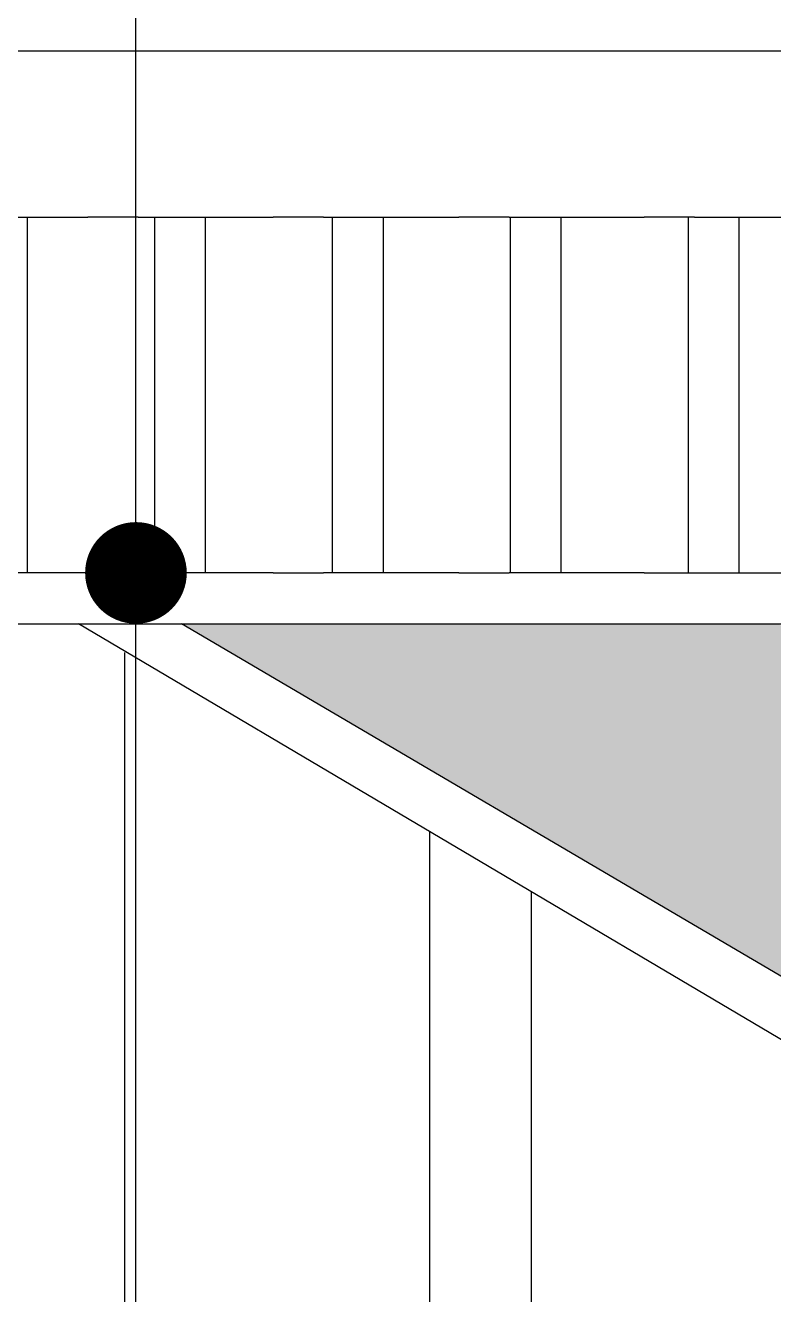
# Model space of a CAD drawing. Extents: x 396092 to 455492, y 17293 to 132793.
# Drawn here: x 432443.4 to 432737.8, y 45961.7 to 46461.3 of the extents above; entities that cross this region are included whole.
import ezdxf

# ---------------------------------------------------------------- set-up
doc = ezdxf.new("R2010")
doc.units = 0
doc.header["$LTSCALE"] = 1000
doc.header["$MEASUREMENT"] = 0
doc.layers.add('DIM_LEAD', color=3, linetype='Continuous')
doc.layers.add('MU', color=34, linetype='Continuous')

msp = doc.modelspace()

# ---------------------------------------------------------------- hatches: boundary and pattern name
h = msp.add_hatch()
h.set_pattern_fill('HEX', color=8, scale=20)
h.set_pattern_definition([(0, (0, 0), (0, 32.99556), [19.05, -38.1]), (120, (0, 0), (-28.5749932, -16.49778), [19.05, -38.1]), (60, (19.05, 0), (-28.5749932, 16.49778), [19.05, -38.1])])
h.paths.add_polyline_path([(432486.88, 45687.92), (432461.54, 45700.44), (432393.08, 45729.41), (432322.47, 45754.6), (432250.01, 45775.9), (432176, 45793.22), (432100.78, 45806.48), (432024.67, 45815.63), (431947.99, 45820.62), (431871.08, 45821.44), (431794.27, 45818.08), (431727.73, 45811.52), (431727.73, 45430.76), (432486.88, 45430.76)])
h.paths.add_polyline_path([(432708.02, 45549.49), (432651.05, 45592.18), (432590.8, 45631.68), (432527.54, 45667.82), (432486.88, 45687.92), (432486.88, 45430.76), (432846.93, 45430.76)])
h.paths.add_polyline_path([(434477.73, 45975.26), (434228.58, 45906.43), (434137.47, 45886.72), (434044.98, 45872.06), (433951.51, 45862.51), (433858.24, 45858.14), (433764.83, 45858.86), (433671.68, 45864.67), (433579.19, 45875.54), (433487.78, 45891.43), (433397.83, 45912.27), (433309.75, 45937.96), (433223.9, 45968.41), (433140.68, 46003.46), (433060.44, 46042.97), (432739.45, 46225.76), (432736.16, 46225.76), (432504.75, 46225.76), (432905.1, 45990.22), (433025.88, 45929.94), (433144.85, 45880.01), (433267.81, 45837.22), (433394.16, 45801.77), (433523.24, 45773.85), (433654.4, 45753.6), (433786.98, 45741.13), (433920.29, 45736.49), (434053.67, 45739.71), (434186.43, 45750.78), (434477.73, 45792.55)])
h.paths.add_polyline_path([(434477.73, 45998.18), (434477.73, 46225.76), (432768.93, 46225.76), (432764.88, 46225.76), (433112.7, 46040.53), (433197.6, 46001.96), (433285.55, 45968.36), (433376.12, 45939.9), (433468.86, 45916.73), (433563.34, 45898.95), (433659.08, 45886.64), (433755.63, 45879.88), (433852.52, 45878.69), (433949.27, 45883.08), (434043.38, 45892.76), (434136.48, 45907.72), (434228.13, 45927.88)])

# ---------------------------------------------------------------- linework, layer by layer
at = {"layer": 'DIM_LEAD'}
for p in [(432486.88, 45710.88), (432486.88, 46245.76), (432486.88, 46245.76), (432486.88, 45400.76)]:
    msp.add_line(p, (432486.88, 47011.57), dxfattribs=at)
at = {"layer": 'DIM_LEAD', "const_width": 20}
msp.add_lwpolyline([(432486.88, 46235.76, 1), (432486.88, 46255.76, 1)], format="xyb", close=True, dxfattribs=at)
msp.add_lwpolyline([(432486.88, 46235.76, 1), (432486.88, 46255.76, 1)], format="xyb", close=True, dxfattribs=at)
at = {"layer": 'MU', "color": 37}
for p, q in [((431677.73, 46451.23), (434527.73, 46451.23)), ((432414.7, 46385.76), (432467.92, 46385.76)), ((432487.7, 46385.76), (432467.92, 46385.76)), ((432487.7, 46385.76), (432540.92, 46385.76)), ((432560.7, 46385.76), (432540.92, 46385.76)), ((432560.7, 46385.76), (432613.92, 46385.76)), ((432633.7, 46385.76), (432613.92, 46385.76)), ((432633.7, 46385.76), (432686.92, 46385.76)), ((432706.7, 46385.76), (432686.92, 46385.76)), ((432706.7, 46385.76), (432759.92, 46385.76)), ((432447.49, 46245.76), (432414.7, 46245.76)), ((432454.53, 46245.76), (432447.49, 46245.76)), ((432467.92, 46245.76), (432454.53, 46245.76)), ((432467.92, 46245.76), (432487.7, 46245.76)), ((432540.92, 46245.76), (432487.7, 46245.76)), ((432540.92, 46245.76), (432560.7, 46245.76)), ((432613.92, 46245.76), (432560.7, 46245.76)), ((432613.92, 46245.76), (432633.7, 46245.76)), ((432686.92, 46245.76), (432633.7, 46245.76)), ((432686.92, 46245.76), (432706.7, 46245.76)), ((432706.7, 46245.76), (432759.92, 46245.76)), ((432327.49, 46225.76), (432447.49, 46225.76)), ((432447.49, 46225.76), (432475.59, 46225.76)), ((432807.49, 46022.48), (432464.34, 46225.76)), ((432475.59, 46225.76), (432508.22, 46225.76)), ((432905.1, 45990.22), (432504.75, 46225.76)), ((432508.22, 46225.76), (432736.16, 46225.76)), ((432736.16, 46225.76), (432768.93, 46225.76)), ((432482.49, 45714.42), (432482.49, 46214.46)), ((432602.49, 45649.81), (432602.49, 46143.92)), ((432642.49, 45624.11), (432642.49, 46120.23))]:
    msp.add_line(p, q, dxfattribs=at)
for points in [[(432444.27, 46245.76), (432444.27, 46385.76)], [(432494.27, 46245.76), (432494.27, 46385.76)], [(432514.27, 46245.76), (432514.27, 46385.76)], [(432564.27, 46245.76), (432564.27, 46385.76)], [(432584.27, 46245.76), (432584.27, 46385.76)], [(432634.27, 46245.76), (432634.27, 46385.76)], [(432654.27, 46245.76), (432654.27, 46385.76)], [(432704.27, 46245.76), (432704.27, 46385.76)], [(432724.27, 46245.76), (432724.27, 46385.76)]]:
    msp.add_lwpolyline(points, dxfattribs=at)

doc.saveas('drawing.dxf')
